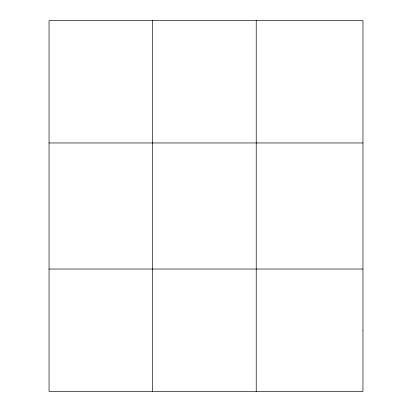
<?xml version="1.0" encoding="UTF-8"?>
<svg xmlns="http://www.w3.org/2000/svg" width="412" height="412" viewBox="0 0 412 412"><rect width="100%" height="100%" fill="white"/><g stroke="black" fill="none" stroke-linecap="round" stroke-linejoin="round"><path stroke-width="0.62" d="M152.636 391.4L152.636 20.6M256.228 391.4L256.228 20.6M49.043 142.964L362.957 142.964M49.043 269.036L362.957 269.036M362.957 330.218L362.957 391.4L49.043 391.4L49.043 20.6L362.957 20.6L362.957 330.218"/></g></svg>
